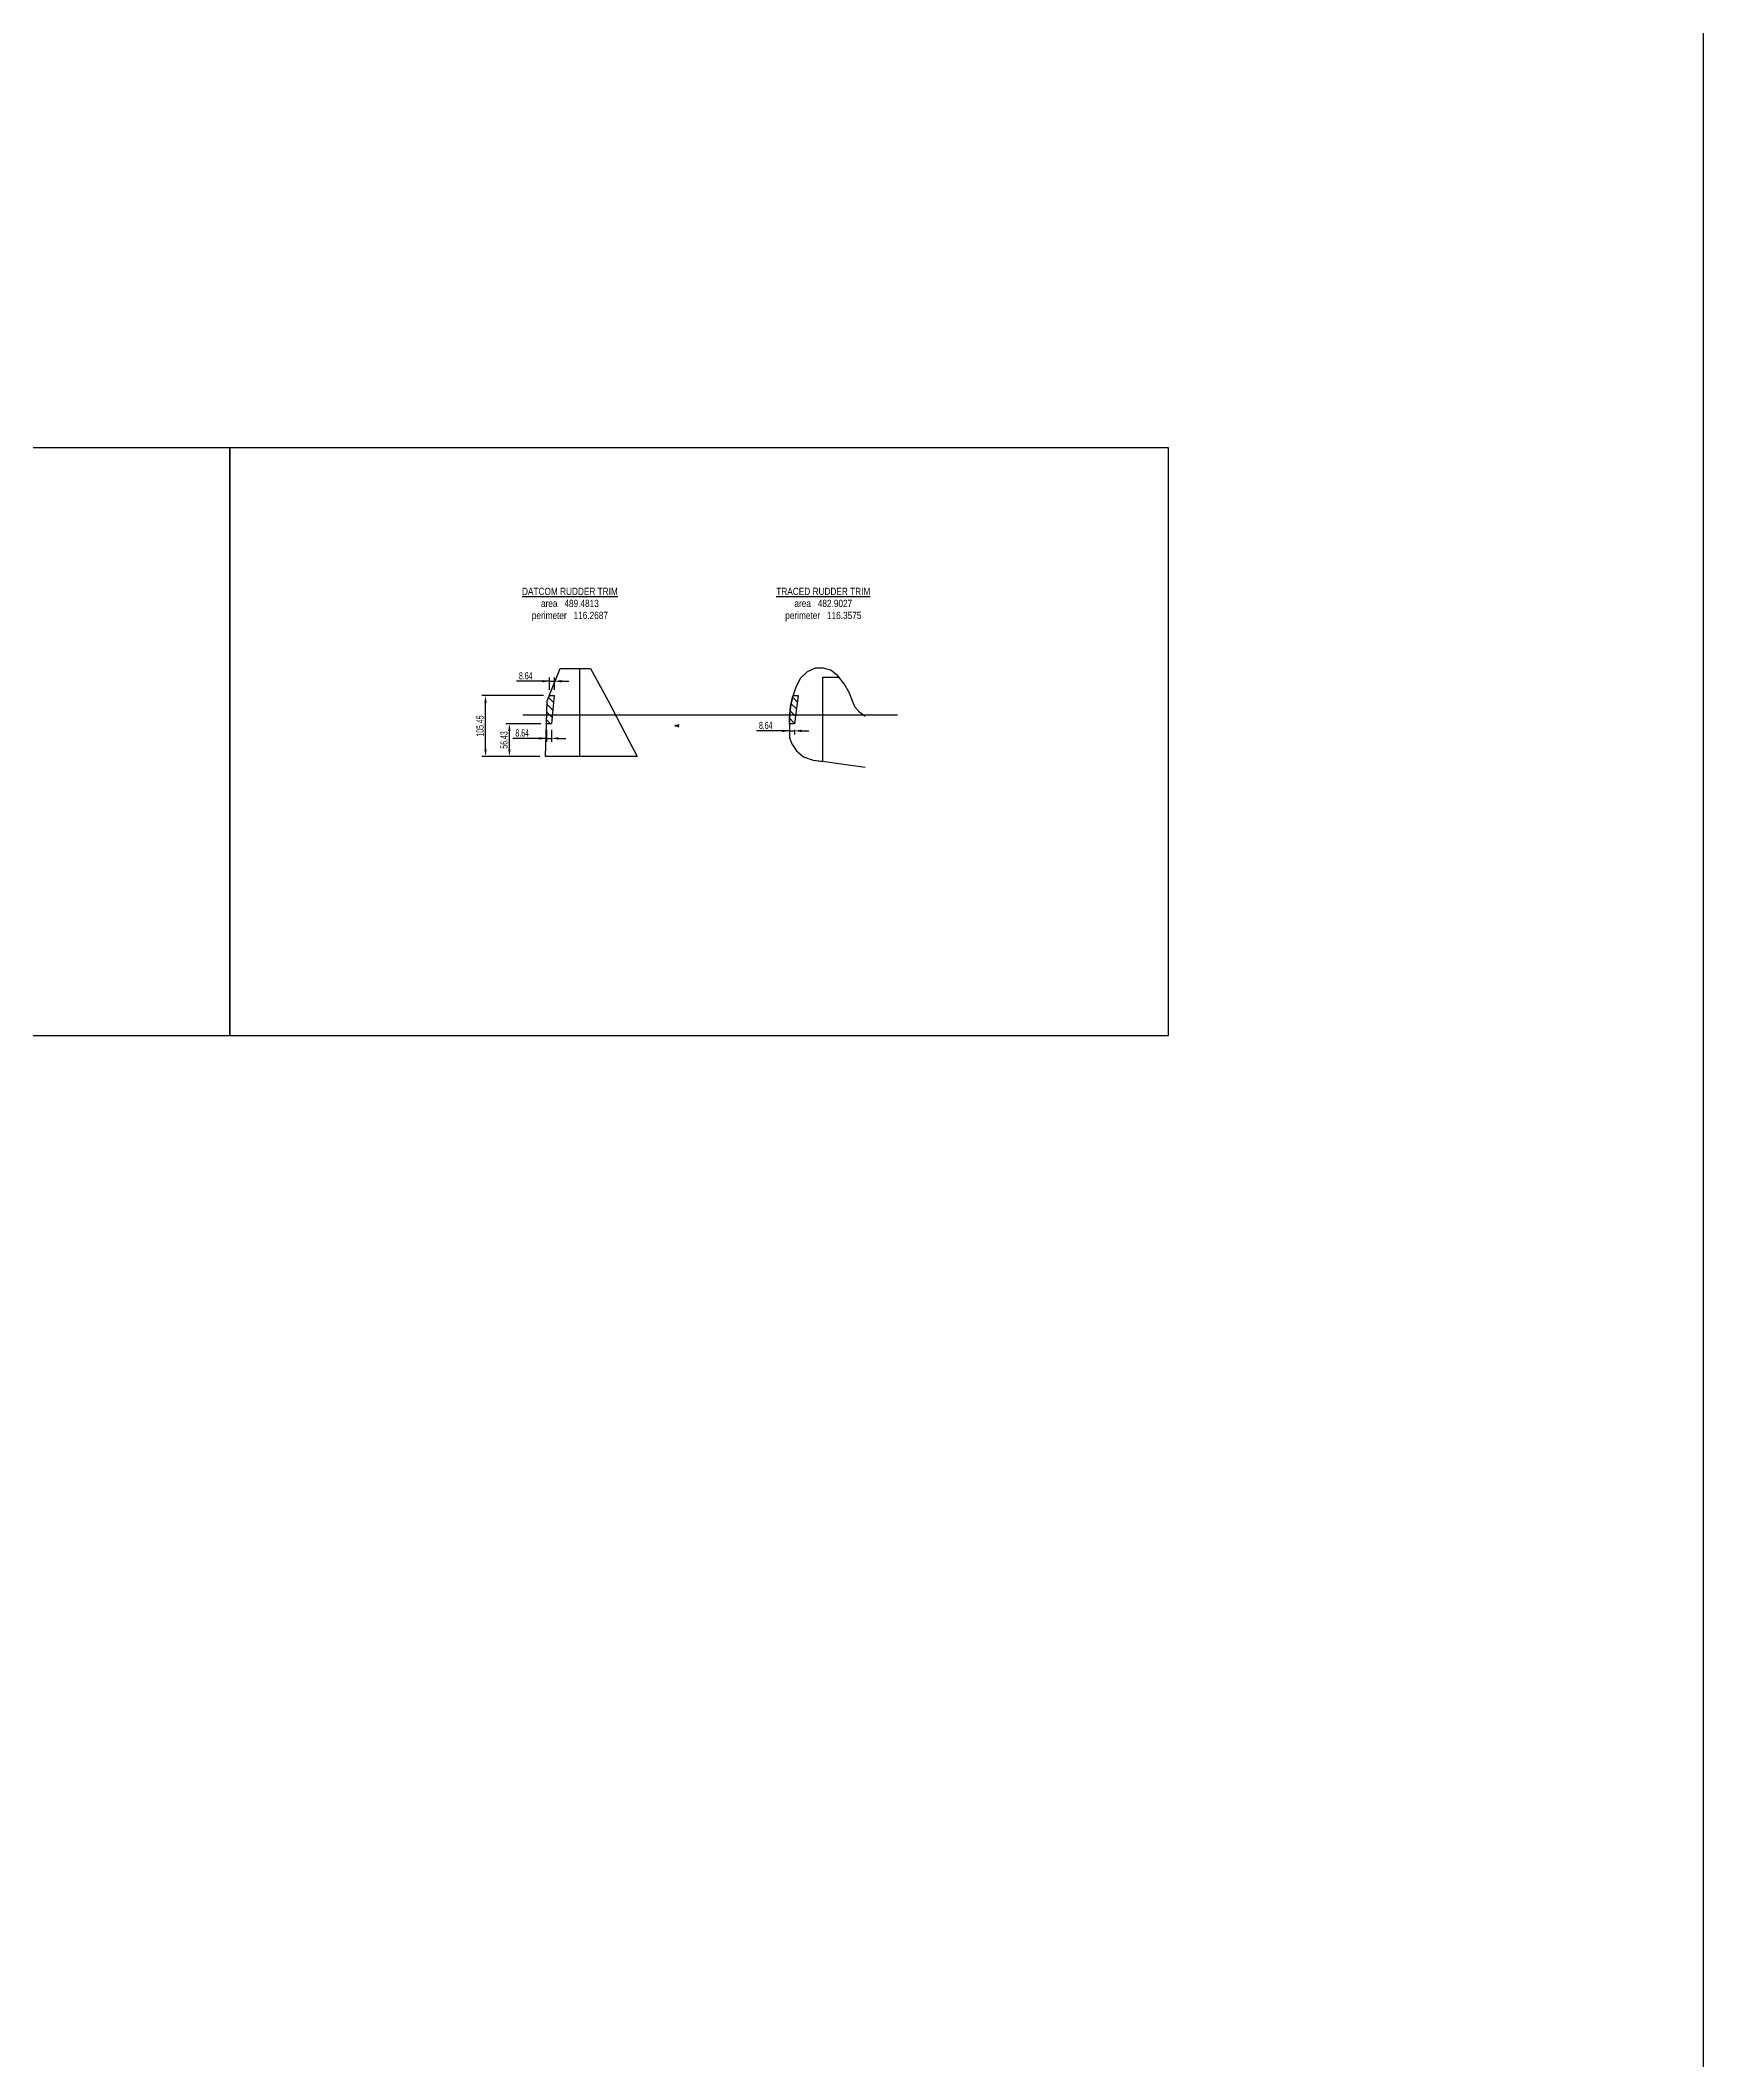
# Model space of a CAD drawing. Header units: centimetres. Extents: x -5325 to 32224, y -11540 to 14619.
# Drawn here: x 29339 to 32224, y -1521 to 1982 of the extents above; entities that cross this region are included whole.
import ezdxf

# ---------------------------------------------------------------- set-up
doc = ezdxf.new("R2010")
doc.units = ezdxf.units.CM
doc.header["$PDMODE"] = 3
doc.header["$PDSIZE"] = -5
doc.layers.get('0').update_dxf_attribs({"color": 10})
doc.styles.add('SEACAD_arial_ttf', font='ARIALN.TTF')
doc.styles.get("Standard").update_dxf_attribs({"font": 'ARIALN.TTF', "width": 0.67})
doc.dimstyles.new('ISO-25', dxfattribs={"dimscale": 5, "dimtxt": 2.5, "dimasz": 2.5, "dimexe": 1.25, "dimexo": 2, "dimtad": 1, "dimdsep": 46, "dimtxsty": 'Standard', "dimcen": 2.5, "dimadec": 0, "dimazin": 0, "dimtfac": 1, "dimtmove": 0, "dimatfit": 3, "dimfxl": 1, "dimarcsym": 0})
pattern_1 = [(315, (19011.797, -3703.857), (7.071068, 7.071068), [])]

# ---------------------------------------------------------------- blocks, each defined once
blk = doc.blocks.new('*D182')
at = {"color": 0, "lineweight": -2}
for p, q in [((30212, 845), (30105, 845)), ((30111.2, 752.1), (30111.2, 832.5)), ((30205.3, 739.6), (30105, 739.6))]:
    blk.add_line(p, q, dxfattribs=at)
at = {"color": 0}
for points in [[(30113.3, 832.5), (30109.1, 832.5), (30111.2, 845)], [(30109.1, 752.1), (30113.3, 752.1), (30111.2, 739.6)]]:
    blk.add_solid(points, dxfattribs=at)
at = {"layer": 'Defpoints', "color": 0}
for p in [(30111.2, 845), (30222, 845), (30215.3, 739.6)]:
    blk.add_point(p, dxfattribs=at)
at = {"color": 0, "insert": (30101.8, 792.3), "char_height": 12.5, "attachment_point": 5, "rotation": 90}
blk.add_mtext('105.45', dxfattribs=at)
blk = doc.blocks.new('*D183')
at = {"color": 0, "lineweight": -2}
for p, q in [((30638.4, 783.9), (30581.2, 783.9)), ((30625.9, 783.9), (30613.4, 783.9)), ((30638.4, 786), (30638.4, 777.7)), ((30638.4, 783.9), (30647.1, 783.9)), ((30647.1, 786), (30647.1, 777.7)), ((30659.6, 783.9), (30672.1, 783.9))]:
    blk.add_line(p, q, dxfattribs=at)
at = {"color": 0}
for points in [[(30625.9, 781.8), (30625.9, 786), (30638.4, 783.9)], [(30659.6, 786), (30659.6, 781.8), (30647.1, 783.9)]]:
    blk.add_solid(points, dxfattribs=at)
at = {"layer": 'Defpoints', "color": 0}
for p in [(30638.4, 796), (30647.1, 796), (30647.1, 783.9)]:
    blk.add_point(p, dxfattribs=at)
at = {"color": 0, "insert": (30597.3, 793.3), "char_height": 12.5, "attachment_point": 5}
blk.add_mtext('8.64', dxfattribs=at)
blk = doc.blocks.new('*D189')
at = {"color": 0, "lineweight": -2}
for p, q in [((30207.1, 796), (30146.5, 796)), ((30152.7, 752.1), (30152.7, 783.5)), ((30205.3, 739.6), (30146.5, 739.6))]:
    blk.add_line(p, q, dxfattribs=at)
at = {"color": 0}
for points in [[(30154.8, 783.5), (30150.6, 783.5), (30152.7, 796)], [(30150.6, 752.1), (30154.8, 752.1), (30152.7, 739.6)]]:
    blk.add_solid(points, dxfattribs=at)
at = {"layer": 'Defpoints', "color": 0}
for p in [(30152.7, 796), (30217.1, 796), (30215.3, 739.6)]:
    blk.add_point(p, dxfattribs=at)
at = {"color": 0, "insert": (30143.3, 768.1), "char_height": 12.5, "attachment_point": 5, "rotation": 90}
blk.add_mtext('56.43', dxfattribs=at)
blk = doc.blocks.new('*D190')
at = {"color": 0, "lineweight": -2}
for p, q in [((30222, 855), (30222, 876.3)), ((30230.6, 855), (30230.6, 876.3)), ((30222, 870.1), (30164.7, 870.1)), ((30209.5, 870.1), (30197, 870.1)), ((30222, 870.1), (30230.6, 870.1)), ((30243.1, 870.1), (30255.6, 870.1))]:
    blk.add_line(p, q, dxfattribs=at)
at = {"color": 0}
for points in [[(30209.5, 868), (30209.5, 872.1), (30222, 870.1)], [(30243.1, 872.1), (30243.1, 868), (30230.6, 870.1)]]:
    blk.add_solid(points, dxfattribs=at)
at = {"layer": 'Defpoints', "color": 0}
for p in [(30222, 845), (30230.6, 870.1), (30230.6, 845)]:
    blk.add_point(p, dxfattribs=at)
at = {"color": 0, "insert": (30180.9, 879.4), "char_height": 12.5, "attachment_point": 5}
blk.add_mtext('8.64', dxfattribs=at)
blk = doc.blocks.new('*D191')
at = {"color": 0, "lineweight": -2}
for p, q in [((30217.1, 770.9), (30158.7, 770.9)), ((30204.6, 770.9), (30192.1, 770.9)), ((30217.1, 786), (30217.1, 764.7)), ((30217.1, 770.9), (30225.7, 770.9)), ((30225.7, 786), (30225.7, 764.7)), ((30238.2, 770.9), (30250.7, 770.9))]:
    blk.add_line(p, q, dxfattribs=at)
at = {"color": 0}
for points in [[(30204.6, 768.8), (30204.6, 773), (30217.1, 770.9)], [(30238.2, 773), (30238.2, 768.8), (30225.7, 770.9)]]:
    blk.add_solid(points, dxfattribs=at)
at = {"layer": 'Defpoints', "color": 0}
for p in [(30217.1, 796), (30225.7, 796), (30225.7, 770.9)]:
    blk.add_point(p, dxfattribs=at)
at = {"color": 0, "insert": (30174.8, 780.3), "char_height": 12.5, "attachment_point": 5}
blk.add_mtext('8.64', dxfattribs=at)

msp = doc.modelspace()

# ---------------------------------------------------------------- hatches: boundary and pattern name
h = msp.add_hatch()
h.set_pattern_fill('_USER', color=1, scale=10, angle=315, style=0, pattern_type=0)
h.set_pattern_definition(pattern_1)
h.paths.add_polyline_path([(30230.596, 845), (30221.958, 845), (30218.381, 836.086), (30217.615, 811.98), (30227.328, 811.98)])
h.paths.add_polyline_path([(30217.107, 795.978), (30225.744, 795.978), (30227.328, 811.98), (30217.615, 811.98)])
h = msp.add_hatch()
h.set_pattern_fill('_USER', color=1, scale=10, angle=315, style=0, pattern_type=0)
h.set_pattern_definition(pattern_1)
h.paths.add_polyline_path([(30639, 811.98), (30649.156, 811.98), (30653.485, 845), (30644.848, 845), (30643.966, 842.399), (30640.41, 825.57)])
h.paths.add_polyline_path([(30638.421, 795.978), (30647.058, 795.978), (30649.156, 811.98), (30639, 811.98), (30638.421, 806.401)])

# ---------------------------------------------------------------- linework, layer by layer
at = {"color": 3}
msp.add_line((30175.891, 811.98), (30826.035, 811.98), dxfattribs=at)
at = {"color": 1}
for p, q in [((30440.567, 791.498), (30440.567, 794.428)), ((30445.245, 790.597), (30445.245, 795.379))]:
    msp.add_line(p, q, dxfattribs=at)
at = {"color": 3}
msp.add_lwpolyline([(13172.483, 5483.698), (13172.483, -8524.995), (32224.305, -8524.995), (32224.305, 5483.698)], close=True, dxfattribs=at)
at = {"color": 1}
for points in [[(28039.261, 255.482), (29667.636, 255.482), (29667.636, 1274.854), (28039.261, 1274.854)], [(29667.636, 255.482), (31296.011, 255.482), (31296.011, 1274.854), (29667.636, 1274.854)], [(30217.107, 795.978), (30218.381, 836.086), (30218.381, 836.086), (30221.958, 845), (30221.958, 845), (30230.596, 845), (30225.744, 795.978)], [(30638.421, 795.978), (30638.421, 806.401), (30640.41, 825.57), (30643.966, 842.399), (30644.848, 845), (30653.485, 845), (30647.058, 795.978)]]:
    msp.add_lwpolyline(points, close=True, dxfattribs=at)
at = {"color": 253}
for points in [[(30274.083, 891.855), (30274.083, 739.551), (30215.316, 739.551), (30218.381, 836.086), (30240.766, 891.855)], [(30215.316, 739.551), (30218.381, 836.086), (30240.766, 891.855), (30293.363, 891.855), (30324.212, 836.086), (30374.555, 739.551)], [(30696.648, 731.053), (30696.648, 876.958), (30724.425, 876.958), (30722.375, 879.618), (30709.997, 889.093), (30697.137, 892.948), (30683.151, 892.787), (30669.166, 886.524), (30657.752, 875.121), (30649.793, 859.58), (30643.966, 842.399), (30640.41, 825.57), (30638.421, 806.401), (30638.421, 788.033), (30638.564, 771.988), (30642.545, 761.291), (30650.788, 749.08), (30662.869, 739.141), (30679.355, 733.177)]]:
    msp.add_lwpolyline(points, close=True, dxfattribs=at)
msp.add_lwpolyline([(30769.895, 808.833), (30769.895, 808.833), (30760.328, 815.632), (30751.801, 825.628), (30742.308, 850.548), (30733.145, 865.645), (30722.375, 879.618), (30709.997, 889.093), (30697.137, 892.948), (30683.151, 892.787), (30669.166, 886.524), (30657.752, 875.121), (30649.793, 859.58), (30643.966, 842.399), (30640.41, 825.57), (30638.421, 806.401), (30638.421, 788.033), (30638.564, 771.988), (30642.545, 761.291), (30650.788, 749.08), (30662.869, 739.141), (30679.355, 733.177), (30699.86, 730.659), (30720.216, 728.022), (30745.095, 724.633), (30769.74, 720.865), (30769.74, 720.865)], dxfattribs=at)
at = {"color": 1}
msp.add_lwpolyline([(30447.338, 791.149), (30440.727, 792.396), (30440.047, 792.901), (30440.727, 793.406), (30447.338, 794.654)], dxfattribs=at)

# ---------------------------------------------------------------- texts
at = {"color": 7, "char_height": 12.5, "width": 213.51501, "attachment_point": 5, "style": 'SEACAD_arial_ttf'}
for s, insert in [('{\\LDATCOM RUDDER TRIM\\P}area   489.4813\\Pperimeter   116.2687', (30257.607, 1003.153)), ('{\\LTRACED RUDDER TRIM\\P}area   482.9027\\Pperimeter   116.3575', (30697.189, 1003.153))]:
    msp.add_mtext(s, dxfattribs=dict(at, insert=insert))

# ---------------------------------------------------------------- dimensions: what is measured, and where the dimension line sits
at = {"color": 1}
for base, p1, p2, picture, middle in [((30230.596, 870.063), (30221.958, 845), (30230.596, 845), '*D190', (30180.853, 870.063)), ((30225.744, 770.903), (30217.107, 795.978), (30225.744, 795.978), '*D191', (30174.804, 770.903)), ((30647.058, 783.903), (30638.421, 795.978), (30647.058, 795.978), '*D183', (30597.316, 783.903))]:
    dim = msp.add_linear_dim(base=base, p1=p1, p2=p2, dimstyle='ISO-25', dxfattribs=at)
    dim.commit()
    dim.dimension.update_dxf_attribs({"geometry": picture, "text_midpoint": middle, "dimtype": 160})
for base, p2, picture, middle in [((30111.21, 845), (30221.958, 845), '*D182', (30111.21, 792.276)), ((30152.715, 795.978), (30217.107, 795.978), '*D189', (30152.715, 768.089))]:
    dim = msp.add_linear_dim(base=base, p1=(30215.316, 739.551), p2=p2, angle=90, dimstyle='ISO-25', dxfattribs=at)
    dim.commit()
    dim.dimension.update_dxf_attribs({"geometry": picture, "text_midpoint": middle, "dimtype": 160})

doc.saveas('drawing.dxf')
